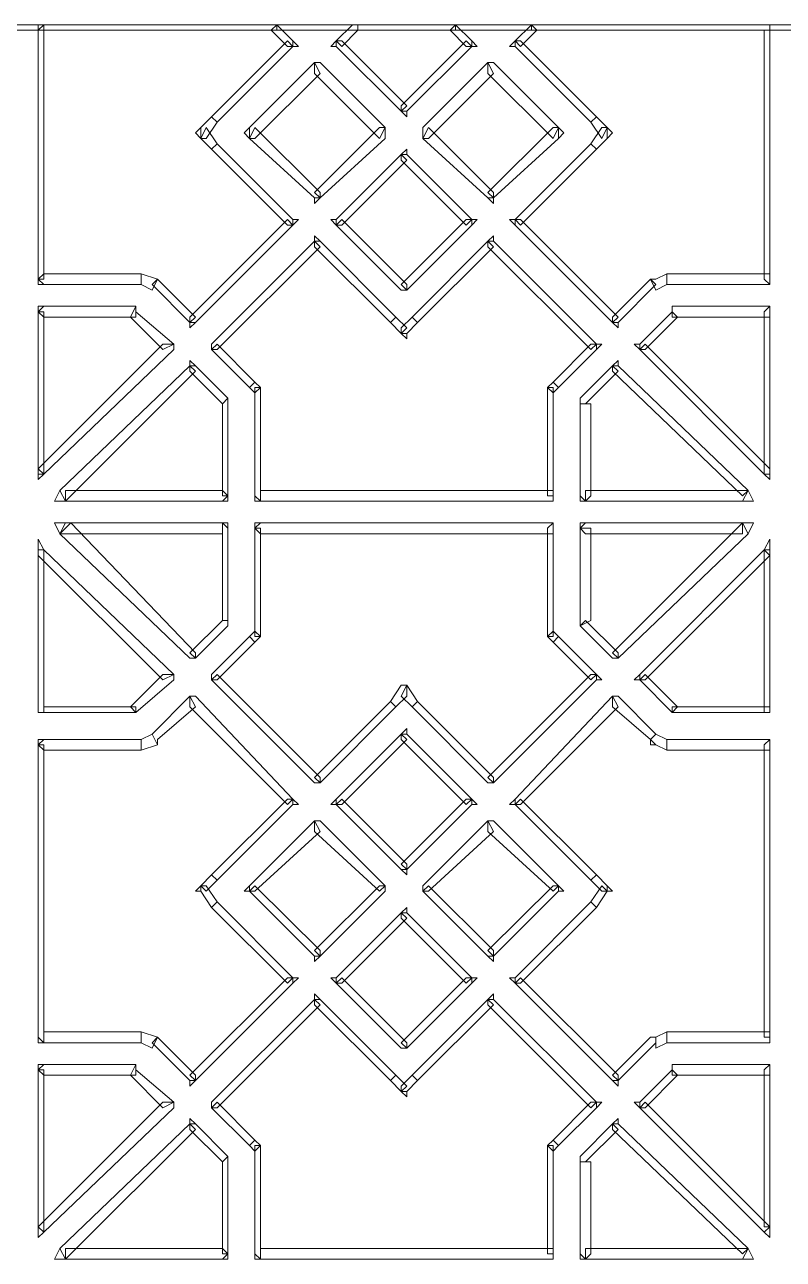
# Model space of a CAD drawing. Extents: x -66030 to 95157, y -13132 to 45879.
# Drawn here: x 78248 to 78795, y 40382 to 41272 of the extents above; entities that cross this region are included whole.
import ezdxf

# ---------------------------------------------------------------- set-up
doc = ezdxf.new("R2010")
doc.units = 0
doc.header["$LTSCALE"] = 100
doc.header["$MEASUREMENT"] = 0
doc.layers.get('0').update_dxf_attribs({"linetype": 'CONTINUOUS'})

msp = doc.modelspace()

# ---------------------------------------------------------------- linework, layer by layer
at = {"lineweight": 0}
for points in [[(77015.97, 41268.27), (77015.97, 41268.27), (81121.14, 41268.27), (81121.14, 41272.17), (77015.97, 41272.17), (77015.97, 41268.27), (77015.97, 41268.27), (77015.97, 41268.27), (77015.97, 41268.27)], [(81125.04, 41268.27), (81121.14, 41272.17), (77015.97, 41272.17), (77015.97, 41268.27), (81121.14, 41268.27), (81125.04, 41268.27), (81125.04, 41268.27), (81125.04, 41272.17), (81121.14, 41272.17)], [(78261.97, 41272.17), (78258.06, 41268.27), (78258.06, 41088.59), (78261.97, 41088.59), (78261.97, 41268.27), (78261.97, 41272.17), (78261.97, 41272.17), (78258.06, 41272.17), (78258.06, 41268.27)], [(78429.93, 41272.17), (78429.93, 41272.17), (78261.97, 41272.17), (78261.97, 41268.27), (78429.93, 41268.27), (78429.93, 41272.17), (78429.93, 41272.17), (78429.93, 41272.17), (78429.93, 41272.17)], [(78441.64, 41256.55), (78441.64, 41260.46), (78429.93, 41272.17), (78426.02, 41268.27), (78437.74, 41256.55), (78441.64, 41256.55), (78441.64, 41256.55), (78445.55, 41256.55), (78441.64, 41260.46)], [(78488.51, 41272.17), (78484.61, 41272.17), (78472.89, 41260.46), (78476.8, 41256.55), (78488.51, 41268.27), (78488.51, 41272.17), (78488.51, 41272.17), (78484.61, 41272.17), (78484.61, 41272.17)], [(78558.82, 41272.17), (78558.82, 41272.17), (78488.51, 41272.17), (78488.51, 41268.27), (78558.82, 41268.27), (78558.82, 41272.17), (78558.82, 41272.17), (78558.82, 41272.17), (78558.82, 41272.17)], [(78570.54, 41256.55), (78570.54, 41260.46), (78558.82, 41272.17), (78554.92, 41268.27), (78566.63, 41256.55), (78570.54, 41256.55), (78570.54, 41256.55), (78574.45, 41256.55), (78570.54, 41260.46)], [(78613.51, 41272.17), (78613.51, 41272.17), (78601.79, 41260.46), (78605.69, 41256.55), (78617.41, 41268.27), (78613.51, 41272.17), (78613.51, 41272.17), (78613.51, 41272.17), (78613.51, 41272.17)], [(78785.37, 41268.27), (78785.37, 41272.17), (78613.51, 41272.17), (78613.51, 41268.27), (78785.37, 41268.27), (78785.37, 41268.27), (78785.37, 41268.27), (78785.37, 41272.17), (78785.37, 41272.17)], [(78383.05, 41205.77), (78386.96, 41201.87), (78441.64, 41256.55), (78437.74, 41260.46), (78383.05, 41205.77), (78383.05, 41205.77), (78386.96, 41201.87), (78386.96, 41201.87), (78386.96, 41201.87)], [(78472.89, 41260.46), (78472.89, 41256.55), (78519.76, 41209.68), (78523.67, 41213.59), (78476.8, 41260.46), (78472.89, 41260.46), (78472.89, 41260.46), (78468.98, 41256.55), (78472.89, 41256.55)], [(78519.76, 41209.68), (78523.67, 41209.68), (78570.54, 41256.55), (78566.63, 41260.46), (78519.76, 41213.59), (78519.76, 41209.68), (78519.76, 41209.68), (78523.67, 41205.77), (78523.67, 41209.68)], [(78601.79, 41260.46), (78601.79, 41256.55), (78656.47, 41201.87), (78660.38, 41205.77), (78605.69, 41260.46), (78601.79, 41260.46), (78601.79, 41260.46), (78597.88, 41256.55), (78601.79, 41256.55)], [(78785.37, 41084.69), (78785.37, 41088.59), (78785.37, 41268.27), (78781.46, 41268.27), (78781.46, 41088.59), (78785.37, 41084.69), (78785.37, 41084.69), (78785.37, 41084.69), (78785.37, 41088.59)], [(78410.4, 41190.15), (78414.3, 41190.15), (78461.17, 41237.02), (78457.27, 41244.83), (78410.4, 41197.96), (78410.4, 41190.15), (78410.4, 41197.96), (78406.49, 41194.06), (78410.4, 41190.15)], [(78457.27, 41244.83), (78457.27, 41237.02), (78504.14, 41190.15), (78508.04, 41197.96), (78461.17, 41244.83), (78457.27, 41244.83), (78461.17, 41244.83), (78457.27, 41244.83), (78457.27, 41244.83)], [(78535.39, 41190.15), (78539.29, 41190.15), (78586.16, 41237.02), (78582.26, 41244.83), (78535.39, 41197.96), (78535.39, 41190.15), (78535.39, 41197.96), (78535.39, 41194.06), (78535.39, 41190.15)], [(78582.26, 41244.83), (78582.26, 41237.02), (78629.13, 41190.15), (78633.04, 41197.96), (78586.16, 41244.83), (78582.26, 41244.83), (78586.16, 41244.83), (78586.16, 41244.83), (78582.26, 41244.83)], [(78375.24, 41190.15), (78379.15, 41190.15), (78386.96, 41201.87), (78383.05, 41205.77), (78375.24, 41197.96), (78375.24, 41190.15), (78375.24, 41197.96), (78371.34, 41194.06), (78375.24, 41190.15)], [(78383.05, 41182.34), (78386.96, 41186.24), (78379.15, 41197.96), (78375.24, 41190.15), (78383.05, 41182.34), (78383.05, 41182.34), (78386.96, 41186.24), (78386.96, 41186.24), (78386.96, 41186.24)], [(78461.17, 41147.18), (78461.17, 41151.09), (78414.3, 41197.96), (78410.4, 41190.15), (78457.27, 41147.18), (78461.17, 41147.18), (78457.27, 41147.18), (78457.27, 41143.28), (78461.17, 41147.18)], [(78508.04, 41197.96), (78504.14, 41197.96), (78457.27, 41151.09), (78461.17, 41147.18), (78508.04, 41190.15), (78508.04, 41197.96), (78508.04, 41190.15), (78508.04, 41194.06), (78508.04, 41197.96)], [(78586.16, 41147.18), (78586.16, 41151.09), (78539.29, 41197.96), (78535.39, 41190.15), (78582.26, 41147.18), (78586.16, 41147.18), (78582.26, 41147.18), (78586.16, 41143.28), (78586.16, 41147.18)], [(78633.04, 41197.96), (78629.13, 41197.96), (78582.26, 41151.09), (78586.16, 41147.18), (78633.04, 41190.15), (78633.04, 41197.96), (78633.04, 41190.15), (78636.94, 41194.06), (78633.04, 41197.96)], [(78660.38, 41205.77), (78656.47, 41201.87), (78664.28, 41190.15), (78668.19, 41197.96), (78660.38, 41205.77), (78660.38, 41205.77), (78656.47, 41201.87), (78656.47, 41201.87), (78656.47, 41201.87)], [(78668.19, 41197.96), (78664.28, 41197.96), (78656.47, 41186.24), (78660.38, 41182.34), (78668.19, 41190.15), (78668.19, 41197.96), (78668.19, 41190.15), (78672.1, 41194.06), (78668.19, 41197.96)], [(78441.64, 41127.65), (78441.64, 41131.56), (78386.96, 41186.24), (78383.05, 41182.34), (78437.74, 41127.65), (78441.64, 41127.65), (78441.64, 41127.65), (78445.55, 41131.56), (78441.64, 41131.56)], [(78519.76, 41178.43), (78519.76, 41174.53), (78566.63, 41127.65), (78570.54, 41131.56), (78523.67, 41178.43), (78519.76, 41178.43), (78523.67, 41178.43), (78523.67, 41182.34), (78519.76, 41178.43)], [(78660.38, 41182.34), (78656.47, 41186.24), (78601.79, 41131.56), (78605.69, 41127.65), (78660.38, 41182.34), (78660.38, 41182.34), (78656.47, 41186.24), (78656.47, 41186.24), (78656.47, 41186.24)], [(78472.89, 41127.65), (78476.8, 41127.65), (78523.67, 41174.53), (78519.76, 41178.43), (78472.89, 41131.56), (78472.89, 41127.65), (78472.89, 41131.56), (78468.98, 41131.56), (78472.89, 41127.65)], [(78367.43, 41057.35), (78371.34, 41057.35), (78441.64, 41127.65), (78437.74, 41131.56), (78367.43, 41061.25), (78367.43, 41057.35), (78367.43, 41057.35), (78367.43, 41053.44), (78371.34, 41057.35)], [(78523.67, 41080.78), (78523.67, 41084.69), (78476.8, 41131.56), (78472.89, 41127.65), (78519.76, 41080.78), (78523.67, 41080.78), (78519.76, 41080.78), (78523.67, 41080.78), (78523.67, 41080.78)], [(78570.54, 41131.56), (78566.63, 41131.56), (78519.76, 41084.69), (78523.67, 41080.78), (78570.54, 41127.65), (78570.54, 41131.56), (78570.54, 41127.65), (78574.45, 41131.56), (78570.54, 41131.56)], [(78601.79, 41131.56), (78601.79, 41127.65), (78672.1, 41057.35), (78676, 41061.25), (78605.69, 41131.56), (78601.79, 41131.56), (78601.79, 41131.56), (78597.88, 41131.56), (78601.79, 41127.65)], [(78457.27, 41115.94), (78457.27, 41112.03), (78511.95, 41057.35), (78515.86, 41061.25), (78461.17, 41115.94), (78457.27, 41115.94), (78461.17, 41115.94), (78457.27, 41119.84), (78457.27, 41115.94)], [(78582.26, 41115.94), (78582.26, 41112.03), (78656.47, 41037.82), (78660.38, 41041.72), (78586.16, 41115.94), (78582.26, 41115.94), (78586.16, 41115.94), (78586.16, 41119.84), (78582.26, 41115.94)], [(78383.05, 41037.82), (78386.96, 41037.82), (78461.17, 41112.03), (78457.27, 41115.94), (78383.05, 41041.72), (78383.05, 41037.82), (78383.05, 41041.72), (78383.05, 41041.72), (78383.05, 41037.82)], [(78527.57, 41061.25), (78531.48, 41057.35), (78586.16, 41112.03), (78582.26, 41115.94), (78527.57, 41061.25), (78527.57, 41061.25), (78531.48, 41057.35), (78531.48, 41057.35), (78531.48, 41057.35)], [(78258.06, 41088.59), (78261.97, 41084.69), (78332.28, 41084.69), (78332.28, 41092.5), (78261.97, 41092.5), (78258.06, 41088.59), (78258.06, 41088.59), (78258.06, 41084.69), (78261.97, 41084.69)], [(78332.28, 41092.5), (78332.28, 41084.69), (78340.09, 41080.78), (78343.99, 41088.59), (78332.28, 41092.5), (78332.28, 41092.5), (78332.28, 41092.5), (78332.28, 41092.5), (78332.28, 41092.5)], [(78699.44, 41088.59), (78703.34, 41080.78), (78711.15, 41084.69), (78711.15, 41092.5), (78703.34, 41088.59), (78699.44, 41088.59), (78703.34, 41088.59), (78699.44, 41088.59), (78699.44, 41088.59)], [(78711.15, 41092.5), (78711.15, 41084.69), (78785.37, 41084.69), (78785.37, 41092.5), (78711.15, 41092.5), (78711.15, 41092.5), (78711.15, 41092.5), (78711.15, 41092.5), (78711.15, 41092.5)], [(78343.99, 41088.59), (78340.09, 41084.69), (78367.43, 41057.35), (78371.34, 41061.25), (78343.99, 41088.59), (78343.99, 41088.59), (78343.99, 41088.59), (78343.99, 41088.59), (78343.99, 41088.59)], [(78672.1, 41057.35), (78676, 41057.35), (78703.34, 41084.69), (78699.44, 41088.59), (78672.1, 41061.25), (78672.1, 41057.35), (78672.1, 41057.35), (78676, 41053.44), (78676, 41057.35)], [(78258.06, 41065.16), (78261.97, 41061.25), (78328.37, 41061.25), (78328.37, 41069.06), (78261.97, 41069.06), (78258.06, 41065.16), (78261.97, 41069.06), (78258.06, 41069.06), (78258.06, 41065.16)], [(78261.97, 40947.98), (78261.97, 40947.98), (78261.97, 41065.16), (78258.06, 41065.16), (78258.06, 40947.98), (78261.97, 40947.98), (78258.06, 40947.98), (78258.06, 40944.07), (78261.97, 40947.98)], [(78328.37, 41069.06), (78324.46, 41061.25), (78347.9, 41037.82), (78355.71, 41041.72), (78328.37, 41065.16), (78328.37, 41069.06), (78328.37, 41065.16), (78328.37, 41069.06), (78328.37, 41069.06)], [(78691.63, 41037.82), (78695.53, 41037.82), (78718.97, 41061.25), (78715.06, 41065.16), (78691.63, 41041.72), (78691.63, 41037.82), (78691.63, 41041.72), (78687.72, 41041.72), (78691.63, 41037.82)], [(78715.06, 41065.16), (78715.06, 41061.25), (78785.37, 41061.25), (78785.37, 41069.06), (78715.06, 41069.06), (78715.06, 41065.16), (78715.06, 41069.06), (78715.06, 41069.06), (78715.06, 41065.16)], [(78785.37, 41069.06), (78781.46, 41065.16), (78781.46, 40947.98), (78785.37, 40947.98), (78785.37, 41065.16), (78785.37, 41069.06), (78785.37, 41065.16), (78785.37, 41069.06), (78785.37, 41069.06)], [(78515.86, 41061.25), (78511.95, 41057.35), (78519.76, 41049.53), (78523.67, 41053.44), (78515.86, 41061.25), (78515.86, 41061.25), (78511.95, 41057.35), (78511.95, 41057.35), (78511.95, 41057.35)], [(78519.76, 41049.53), (78523.67, 41049.53), (78531.48, 41057.35), (78527.57, 41061.25), (78519.76, 41053.44), (78519.76, 41049.53), (78519.76, 41049.53), (78523.67, 41045.63), (78523.67, 41049.53)], [(78355.71, 41041.72), (78347.9, 41041.72), (78258.06, 40951.89), (78261.97, 40947.98), (78355.71, 41037.82), (78355.71, 41041.72), (78355.71, 41037.82), (78355.71, 41041.72), (78355.71, 41041.72)], [(78410.4, 41010.47), (78414.3, 41014.38), (78386.96, 41041.72), (78383.05, 41037.82), (78410.4, 41010.47), (78410.4, 41010.47), (78414.3, 41014.38), (78414.3, 41014.38), (78414.3, 41014.38)], [(78660.38, 41041.72), (78656.47, 41041.72), (78629.13, 41014.38), (78633.04, 41010.47), (78660.38, 41037.82), (78660.38, 41041.72), (78660.38, 41037.82), (78664.28, 41041.72), (78660.38, 41041.72)], [(78785.37, 40947.98), (78785.37, 40951.89), (78695.53, 41041.72), (78691.63, 41037.82), (78781.46, 40947.98), (78785.37, 40947.98), (78781.46, 40947.98), (78785.37, 40944.07), (78785.37, 40947.98)], [(78367.43, 41026.1), (78367.43, 41022.19), (78390.87, 40998.76), (78394.77, 41002.66), (78371.34, 41026.1), (78367.43, 41026.1), (78371.34, 41026.1), (78367.43, 41030), (78367.43, 41026.1)], [(78672.1, 41026.1), (78672.1, 41022.19), (78765.84, 40932.36), (78769.74, 40936.26), (78676, 41026.1), (78672.1, 41026.1), (78676, 41026.1), (78676, 41030), (78672.1, 41026.1)], [(78277.59, 40928.45), (78281.5, 40932.36), (78371.34, 41022.19), (78367.43, 41026.1), (78273.69, 40936.26), (78277.59, 40928.45), (78273.69, 40936.26), (78269.78, 40928.45), (78277.59, 40928.45)], [(78648.66, 40998.76), (78652.57, 40998.76), (78676, 41022.19), (78672.1, 41026.1), (78648.66, 41002.66), (78648.66, 40998.76), (78648.66, 41002.66), (78648.66, 41002.66), (78648.66, 40998.76)], [(78418.21, 41010.47), (78418.21, 41010.47), (78414.3, 41014.38), (78410.4, 41010.47), (78414.3, 41006.57), (78418.21, 41010.47), (78418.21, 41010.47), (78418.21, 41010.47), (78418.21, 41010.47)], [(78418.21, 40928.45), (78418.21, 40932.36), (78418.21, 41010.47), (78414.3, 41010.47), (78414.3, 40932.36), (78418.21, 40928.45), (78414.3, 40932.36), (78414.3, 40928.45), (78418.21, 40928.45)], [(78633.04, 41010.47), (78629.13, 41014.38), (78625.22, 41010.47), (78629.13, 41006.57), (78633.04, 41010.47), (78633.04, 41010.47), (78629.13, 41014.38), (78629.13, 41014.38), (78629.13, 41014.38)], [(78625.22, 41010.47), (78625.22, 41010.47), (78625.22, 40932.36), (78629.13, 40932.36), (78629.13, 41010.47), (78625.22, 41010.47), (78625.22, 41010.47), (78625.22, 41010.47), (78625.22, 41010.47)], [(78394.77, 41002.66), (78390.87, 40998.76), (78390.87, 40932.36), (78394.77, 40932.36), (78394.77, 40998.76), (78394.77, 41002.66), (78394.77, 40998.76), (78394.77, 41002.66), (78394.77, 41002.66)], [(78652.57, 40928.45), (78656.47, 40932.36), (78656.47, 40998.76), (78648.66, 40998.76), (78648.66, 40932.36), (78652.57, 40928.45), (78648.66, 40932.36), (78648.66, 40928.45), (78652.57, 40928.45)], [(78394.77, 40932.36), (78390.87, 40936.26), (78277.59, 40936.26), (78277.59, 40928.45), (78390.87, 40928.45), (78394.77, 40932.36), (78390.87, 40928.45), (78394.77, 40928.45), (78394.77, 40932.36)], [(78629.13, 40932.36), (78629.13, 40936.26), (78418.21, 40936.26), (78418.21, 40928.45), (78629.13, 40928.45), (78629.13, 40932.36), (78629.13, 40928.45), (78629.13, 40928.45), (78629.13, 40932.36)], [(78769.74, 40936.26), (78765.84, 40936.26), (78652.57, 40936.26), (78652.57, 40928.45), (78765.84, 40928.45), (78769.74, 40936.26), (78765.84, 40928.45), (78773.65, 40928.45), (78769.74, 40936.26)], [(78273.69, 40905.01), (78277.59, 40905.01), (78390.87, 40905.01), (78390.87, 40912.83), (78277.59, 40912.83), (78273.69, 40905.01), (78277.59, 40912.83), (78269.78, 40912.83), (78273.69, 40905.01)], [(78371.34, 40815.18), (78371.34, 40819.08), (78281.5, 40912.83), (78273.69, 40905.01), (78367.43, 40815.18), (78371.34, 40815.18), (78367.43, 40815.18), (78367.43, 40815.18), (78371.34, 40815.18)], [(78390.87, 40912.83), (78390.87, 40908.92), (78390.87, 40842.52), (78394.77, 40842.52), (78394.77, 40908.92), (78390.87, 40912.83), (78394.77, 40908.92), (78394.77, 40912.83), (78390.87, 40912.83)], [(78414.3, 40908.92), (78418.21, 40905.01), (78629.13, 40905.01), (78629.13, 40912.83), (78418.21, 40912.83), (78414.3, 40908.92), (78418.21, 40912.83), (78414.3, 40912.83), (78414.3, 40908.92)], [(78629.13, 40912.83), (78625.22, 40908.92), (78625.22, 40830.8), (78629.13, 40830.8), (78629.13, 40908.92), (78629.13, 40912.83), (78629.13, 40908.92), (78629.13, 40912.83), (78629.13, 40912.83)], [(78648.66, 40908.92), (78652.57, 40905.01), (78765.84, 40905.01), (78765.84, 40912.83), (78652.57, 40912.83), (78648.66, 40908.92), (78652.57, 40912.83), (78648.66, 40912.83), (78648.66, 40908.92)], [(78765.84, 40912.83), (78765.84, 40912.83), (78672.1, 40819.08), (78676, 40815.18), (78769.74, 40905.01), (78765.84, 40912.83), (78769.74, 40905.01), (78773.65, 40912.83), (78765.84, 40912.83)], [(78418.21, 40830.8), (78418.21, 40830.8), (78418.21, 40908.92), (78414.3, 40908.92), (78414.3, 40830.8), (78418.21, 40830.8), (78418.21, 40830.8), (78418.21, 40830.8), (78418.21, 40830.8)], [(78648.66, 40838.61), (78656.47, 40842.52), (78656.47, 40908.92), (78648.66, 40908.92), (78648.66, 40842.52), (78648.66, 40838.61), (78648.66, 40842.52), (78648.66, 40838.61), (78648.66, 40838.61)], [(78258.06, 40893.3), (78258.06, 40889.39), (78347.9, 40799.55), (78355.71, 40803.46), (78261.97, 40893.3), (78258.06, 40893.3), (78261.97, 40893.3), (78258.06, 40901.11), (78258.06, 40893.3)], [(78781.46, 40893.3), (78781.46, 40893.3), (78781.46, 40776.12), (78785.37, 40776.12), (78785.37, 40893.3), (78781.46, 40893.3), (78785.37, 40893.3), (78785.37, 40901.11), (78781.46, 40893.3)], [(78261.97, 40776.12), (78261.97, 40776.12), (78261.97, 40893.3), (78258.06, 40893.3), (78258.06, 40776.12), (78261.97, 40776.12), (78258.06, 40776.12), (78258.06, 40776.12), (78261.97, 40776.12)], [(78691.63, 40799.55), (78695.53, 40799.55), (78785.37, 40889.39), (78781.46, 40893.3), (78691.63, 40803.46), (78691.63, 40799.55), (78691.63, 40803.46), (78687.72, 40799.55), (78691.63, 40799.55)], [(78394.77, 40842.52), (78390.87, 40842.52), (78367.43, 40819.08), (78371.34, 40815.18), (78394.77, 40838.61), (78394.77, 40842.52), (78394.77, 40838.61), (78394.77, 40838.61), (78394.77, 40842.52)], [(78676, 40815.18), (78676, 40819.08), (78652.57, 40842.52), (78648.66, 40838.61), (78672.1, 40815.18), (78676, 40815.18), (78672.1, 40815.18), (78676, 40815.18), (78676, 40815.18)], [(78410.4, 40830.8), (78414.3, 40826.89), (78418.21, 40830.8), (78414.3, 40834.71), (78410.4, 40830.8), (78410.4, 40830.8), (78414.3, 40826.89), (78414.3, 40826.89), (78414.3, 40826.89)], [(78625.22, 40830.8), (78625.22, 40830.8), (78629.13, 40826.89), (78633.04, 40830.8), (78629.13, 40834.71), (78625.22, 40830.8), (78625.22, 40830.8), (78625.22, 40830.8), (78625.22, 40830.8)], [(78383.05, 40799.55), (78386.96, 40799.55), (78414.3, 40826.89), (78410.4, 40830.8), (78383.05, 40803.46), (78383.05, 40799.55), (78383.05, 40803.46), (78383.05, 40799.55), (78383.05, 40799.55)], [(78633.04, 40830.8), (78629.13, 40826.89), (78656.47, 40799.55), (78660.38, 40803.46), (78633.04, 40830.8), (78633.04, 40830.8), (78629.13, 40826.89), (78629.13, 40826.89), (78629.13, 40826.89)], [(78355.71, 40803.46), (78347.9, 40803.46), (78324.46, 40780.02), (78328.37, 40776.12), (78355.71, 40799.55), (78355.71, 40803.46), (78355.71, 40799.55), (78355.71, 40799.55), (78355.71, 40803.46)], [(78461.17, 40725.34), (78461.17, 40729.25), (78386.96, 40803.46), (78383.05, 40799.55), (78457.27, 40725.34), (78461.17, 40725.34), (78457.27, 40725.34), (78457.27, 40725.34), (78461.17, 40725.34)], [(78660.38, 40803.46), (78656.47, 40803.46), (78582.26, 40729.25), (78586.16, 40725.34), (78660.38, 40799.55), (78660.38, 40803.46), (78660.38, 40799.55), (78664.28, 40799.55), (78660.38, 40803.46)], [(78715.06, 40776.12), (78718.97, 40780.02), (78695.53, 40803.46), (78691.63, 40799.55), (78715.06, 40776.12), (78715.06, 40776.12), (78715.06, 40776.12), (78715.06, 40776.12), (78715.06, 40776.12)], [(78343.99, 40752.68), (78343.99, 40756.59), (78371.34, 40780.02), (78367.43, 40787.83), (78340.09, 40760.49), (78343.99, 40752.68), (78343.99, 40752.68), (78343.99, 40752.68), (78343.99, 40756.59)], [(78367.43, 40787.83), (78367.43, 40780.02), (78437.74, 40709.72), (78441.64, 40713.62), (78371.34, 40787.83), (78367.43, 40787.83), (78371.34, 40787.83), (78367.43, 40787.83), (78367.43, 40787.83)], [(78523.67, 40795.65), (78519.76, 40795.65), (78511.95, 40783.93), (78515.86, 40780.02), (78523.67, 40787.83), (78523.67, 40795.65), (78523.67, 40795.65), (78523.67, 40795.65), (78519.76, 40795.65)], [(78527.57, 40780.02), (78531.48, 40783.93), (78523.67, 40795.65), (78519.76, 40787.83), (78527.57, 40780.02), (78527.57, 40780.02), (78531.48, 40783.93), (78531.48, 40783.93), (78531.48, 40783.93)], [(78601.79, 40709.72), (78605.69, 40709.72), (78676, 40780.02), (78672.1, 40787.83), (78601.79, 40713.62), (78601.79, 40709.72), (78601.79, 40713.62), (78597.88, 40709.72), (78601.79, 40709.72)], [(78672.1, 40787.83), (78672.1, 40780.02), (78699.44, 40756.59), (78703.34, 40760.49), (78676, 40787.83), (78672.1, 40787.83), (78676, 40787.83), (78676, 40787.83), (78672.1, 40787.83)], [(78328.37, 40776.12), (78328.37, 40780.02), (78261.97, 40780.02), (78261.97, 40776.12), (78328.37, 40776.12), (78328.37, 40776.12), (78328.37, 40776.12), (78328.37, 40776.12), (78328.37, 40776.12)], [(78515.86, 40780.02), (78511.95, 40783.93), (78457.27, 40729.25), (78461.17, 40725.34), (78515.86, 40780.02), (78515.86, 40780.02), (78511.95, 40783.93), (78511.95, 40783.93), (78511.95, 40783.93)], [(78586.16, 40725.34), (78586.16, 40729.25), (78531.48, 40783.93), (78527.57, 40780.02), (78582.26, 40725.34), (78586.16, 40725.34), (78582.26, 40725.34), (78586.16, 40725.34), (78586.16, 40725.34)], [(78785.37, 40776.12), (78785.37, 40780.02), (78715.06, 40780.02), (78715.06, 40776.12), (78785.37, 40776.12), (78785.37, 40776.12), (78785.37, 40776.12), (78785.37, 40776.12), (78785.37, 40776.12)], [(78519.76, 40760.49), (78519.76, 40756.59), (78566.63, 40709.72), (78570.54, 40713.62), (78523.67, 40760.49), (78519.76, 40760.49), (78523.67, 40760.49), (78523.67, 40764.4), (78519.76, 40760.49)], [(78258.06, 40752.68), (78261.97, 40748.78), (78332.28, 40748.78), (78332.28, 40756.59), (78261.97, 40756.59), (78258.06, 40752.68), (78261.97, 40756.59), (78258.06, 40756.59), (78258.06, 40752.68)], [(78261.97, 40537.85), (78261.97, 40541.76), (78261.97, 40752.68), (78258.06, 40752.68), (78258.06, 40541.76), (78261.97, 40537.85), (78258.06, 40541.76), (78258.06, 40537.85), (78261.97, 40537.85)], [(78332.28, 40748.78), (78332.28, 40748.78), (78343.99, 40752.68), (78340.09, 40760.49), (78332.28, 40756.59), (78332.28, 40748.78), (78332.28, 40748.78), (78332.28, 40748.78), (78332.28, 40748.78)], [(78472.89, 40709.72), (78476.8, 40709.72), (78523.67, 40756.59), (78519.76, 40760.49), (78472.89, 40713.62), (78472.89, 40709.72), (78472.89, 40713.62), (78468.98, 40709.72), (78472.89, 40709.72)], [(78699.44, 40756.59), (78703.34, 40752.68), (78711.15, 40748.78), (78711.15, 40756.59), (78703.34, 40760.49), (78699.44, 40756.59), (78699.44, 40756.59), (78699.44, 40752.68), (78703.34, 40752.68)], [(78711.15, 40748.78), (78711.15, 40748.78), (78785.37, 40748.78), (78785.37, 40756.59), (78711.15, 40756.59), (78711.15, 40748.78), (78711.15, 40748.78), (78711.15, 40748.78), (78711.15, 40748.78)], [(78785.37, 40756.59), (78781.46, 40752.68), (78781.46, 40541.76), (78785.37, 40541.76), (78785.37, 40752.68), (78785.37, 40756.59), (78785.37, 40752.68), (78785.37, 40756.59), (78785.37, 40756.59)], [(78441.64, 40713.62), (78437.74, 40713.62), (78383.05, 40658.94), (78386.96, 40655.03), (78441.64, 40709.72), (78441.64, 40713.62), (78441.64, 40709.72), (78445.55, 40709.72), (78441.64, 40713.62)], [(78523.67, 40662.84), (78523.67, 40666.75), (78476.8, 40713.62), (78472.89, 40709.72), (78519.76, 40662.84), (78523.67, 40662.84), (78519.76, 40662.84), (78523.67, 40658.94), (78523.67, 40662.84)], [(78570.54, 40713.62), (78566.63, 40713.62), (78519.76, 40666.75), (78523.67, 40662.84), (78570.54, 40709.72), (78570.54, 40713.62), (78570.54, 40709.72), (78574.45, 40709.72), (78570.54, 40713.62)], [(78656.47, 40655.03), (78660.38, 40658.94), (78605.69, 40713.62), (78601.79, 40709.72), (78656.47, 40655.03), (78656.47, 40655.03), (78660.38, 40658.94), (78660.38, 40658.94), (78660.38, 40658.94)], [(78410.4, 40647.22), (78414.3, 40647.22), (78461.17, 40690.19), (78457.27, 40698), (78410.4, 40651.13), (78410.4, 40647.22), (78410.4, 40651.13), (78406.49, 40647.22), (78410.4, 40647.22)], [(78457.27, 40698), (78457.27, 40690.19), (78504.14, 40647.22), (78508.04, 40651.13), (78461.17, 40698), (78457.27, 40698), (78461.17, 40698), (78457.27, 40698), (78457.27, 40698)], [(78535.39, 40647.22), (78539.29, 40647.22), (78586.16, 40690.19), (78582.26, 40698), (78535.39, 40651.13), (78535.39, 40647.22), (78535.39, 40651.13), (78535.39, 40647.22), (78535.39, 40647.22)], [(78582.26, 40698), (78582.26, 40690.19), (78629.13, 40647.22), (78633.04, 40651.13), (78586.16, 40698), (78582.26, 40698), (78586.16, 40698), (78586.16, 40698), (78582.26, 40698)], [(78386.96, 40655.03), (78383.05, 40658.94), (78375.24, 40651.13), (78379.15, 40647.22), (78386.96, 40655.03), (78386.96, 40655.03), (78383.05, 40658.94), (78383.05, 40658.94), (78383.05, 40658.94)], [(78668.19, 40647.22), (78668.19, 40651.13), (78660.38, 40658.94), (78656.47, 40655.03), (78664.28, 40647.22), (78668.19, 40647.22), (78668.19, 40647.22), (78672.1, 40647.22), (78668.19, 40651.13)], [(78375.24, 40651.13), (78375.24, 40647.22), (78383.05, 40635.5), (78386.96, 40639.41), (78379.15, 40651.13), (78375.24, 40651.13), (78375.24, 40651.13), (78371.34, 40647.22), (78375.24, 40647.22)], [(78461.17, 40600.35), (78461.17, 40604.25), (78414.3, 40651.13), (78410.4, 40647.22), (78457.27, 40600.35), (78461.17, 40600.35), (78457.27, 40600.35), (78457.27, 40596.44), (78461.17, 40600.35)], [(78508.04, 40651.13), (78504.14, 40651.13), (78457.27, 40604.25), (78461.17, 40600.35), (78508.04, 40647.22), (78508.04, 40651.13), (78508.04, 40647.22), (78508.04, 40647.22), (78508.04, 40651.13)], [(78586.16, 40600.35), (78586.16, 40604.25), (78539.29, 40651.13), (78535.39, 40647.22), (78582.26, 40600.35), (78586.16, 40600.35), (78582.26, 40600.35), (78586.16, 40596.44), (78586.16, 40600.35)], [(78633.04, 40651.13), (78629.13, 40651.13), (78582.26, 40604.25), (78586.16, 40600.35), (78633.04, 40647.22), (78633.04, 40651.13), (78633.04, 40647.22), (78636.94, 40647.22), (78633.04, 40651.13)], [(78656.47, 40639.41), (78660.38, 40635.5), (78668.19, 40647.22), (78664.28, 40651.13), (78656.47, 40639.41), (78656.47, 40639.41), (78660.38, 40635.5), (78660.38, 40635.5), (78660.38, 40635.5)], [(78386.96, 40639.41), (78383.05, 40635.5), (78437.74, 40580.82), (78441.64, 40584.72), (78386.96, 40639.41), (78386.96, 40639.41), (78383.05, 40635.5), (78383.05, 40635.5), (78383.05, 40635.5)], [(78601.79, 40580.82), (78605.69, 40580.82), (78660.38, 40635.5), (78656.47, 40639.41), (78601.79, 40584.72), (78601.79, 40580.82), (78601.79, 40584.72), (78597.88, 40584.72), (78601.79, 40580.82)], [(78472.89, 40580.82), (78476.8, 40580.82), (78523.67, 40627.69), (78519.76, 40631.6), (78472.89, 40584.72), (78472.89, 40580.82), (78472.89, 40584.72), (78468.98, 40584.72), (78472.89, 40580.82)], [(78519.76, 40631.6), (78519.76, 40627.69), (78566.63, 40580.82), (78570.54, 40584.72), (78523.67, 40631.6), (78519.76, 40631.6), (78523.67, 40631.6), (78523.67, 40635.5), (78519.76, 40631.6)], [(78441.64, 40584.72), (78437.74, 40584.72), (78367.43, 40514.42), (78371.34, 40510.51), (78441.64, 40580.82), (78441.64, 40584.72), (78441.64, 40580.82), (78445.55, 40584.72), (78441.64, 40584.72)], [(78523.67, 40533.95), (78523.67, 40537.85), (78476.8, 40584.72), (78472.89, 40580.82), (78519.76, 40533.95), (78523.67, 40533.95), (78519.76, 40533.95), (78523.67, 40533.95), (78523.67, 40533.95)], [(78570.54, 40584.72), (78566.63, 40584.72), (78519.76, 40537.85), (78523.67, 40533.95), (78570.54, 40580.82), (78570.54, 40584.72), (78570.54, 40580.82), (78574.45, 40584.72), (78570.54, 40584.72)], [(78676, 40510.51), (78676, 40514.42), (78605.69, 40584.72), (78601.79, 40580.82), (78672.1, 40510.51), (78676, 40510.51), (78672.1, 40510.51), (78676, 40506.61), (78676, 40510.51)], [(78383.05, 40490.98), (78386.96, 40490.98), (78461.17, 40565.19), (78457.27, 40569.1), (78383.05, 40494.89), (78383.05, 40490.98), (78383.05, 40494.89), (78383.05, 40494.89), (78383.05, 40490.98)], [(78457.27, 40569.1), (78457.27, 40565.19), (78511.95, 40510.51), (78515.86, 40514.42), (78461.17, 40569.1), (78457.27, 40569.1), (78461.17, 40569.1), (78457.27, 40573.01), (78457.27, 40569.1)], [(78527.57, 40514.42), (78531.48, 40510.51), (78586.16, 40565.19), (78582.26, 40569.1), (78527.57, 40514.42), (78527.57, 40514.42), (78531.48, 40510.51), (78531.48, 40510.51), (78531.48, 40510.51)], [(78582.26, 40569.1), (78582.26, 40565.19), (78656.47, 40490.98), (78660.38, 40494.89), (78586.16, 40569.1), (78582.26, 40569.1), (78586.16, 40569.1), (78586.16, 40573.01), (78582.26, 40569.1)], [(78332.28, 40545.66), (78332.28, 40545.66), (78261.97, 40545.66), (78261.97, 40537.85), (78332.28, 40537.85), (78332.28, 40545.66), (78332.28, 40545.66), (78332.28, 40545.66), (78332.28, 40545.66)], [(78343.99, 40541.76), (78343.99, 40541.76), (78332.28, 40545.66), (78332.28, 40537.85), (78340.09, 40533.95), (78343.99, 40541.76), (78343.99, 40541.76), (78343.99, 40541.76), (78343.99, 40541.76)], [(78371.34, 40510.51), (78371.34, 40514.42), (78343.99, 40541.76), (78340.09, 40537.85), (78367.43, 40510.51), (78371.34, 40510.51), (78367.43, 40510.51), (78367.43, 40506.61), (78371.34, 40510.51)], [(78703.34, 40541.76), (78699.44, 40541.76), (78672.1, 40514.42), (78676, 40510.51), (78703.34, 40537.85), (78703.34, 40541.76), (78703.34, 40541.76), (78699.44, 40541.76), (78699.44, 40541.76)], [(78711.15, 40545.66), (78711.15, 40545.66), (78703.34, 40541.76), (78703.34, 40533.95), (78711.15, 40537.85), (78711.15, 40545.66), (78711.15, 40545.66), (78711.15, 40545.66), (78711.15, 40545.66)], [(78785.37, 40541.76), (78785.37, 40545.66), (78711.15, 40545.66), (78711.15, 40537.85), (78785.37, 40537.85), (78785.37, 40541.76), (78785.37, 40537.85), (78785.37, 40537.85), (78785.37, 40541.76)], [(78258.06, 40518.32), (78261.97, 40514.42), (78328.37, 40514.42), (78328.37, 40522.23), (78261.97, 40522.23), (78258.06, 40518.32), (78261.97, 40522.23), (78258.06, 40522.23), (78258.06, 40518.32)], [(78328.37, 40522.23), (78324.46, 40514.42), (78347.9, 40490.98), (78355.71, 40494.89), (78328.37, 40518.32), (78328.37, 40522.23), (78328.37, 40518.32), (78328.37, 40522.23), (78328.37, 40522.23)], [(78715.06, 40518.32), (78715.06, 40514.42), (78785.37, 40514.42), (78785.37, 40522.23), (78715.06, 40522.23), (78715.06, 40518.32), (78715.06, 40522.23), (78715.06, 40522.23), (78715.06, 40518.32)], [(78785.37, 40522.23), (78781.46, 40518.32), (78781.46, 40405.05), (78785.37, 40405.05), (78785.37, 40518.32), (78785.37, 40522.23), (78785.37, 40518.32), (78785.37, 40522.23), (78785.37, 40522.23)], [(78261.97, 40401.14), (78261.97, 40405.05), (78261.97, 40518.32), (78258.06, 40518.32), (78258.06, 40405.05), (78261.97, 40401.14), (78258.06, 40405.05), (78258.06, 40397.24), (78261.97, 40401.14)], [(78515.86, 40514.42), (78511.95, 40510.51), (78519.76, 40502.7), (78523.67, 40506.61), (78515.86, 40514.42), (78515.86, 40514.42), (78511.95, 40510.51), (78511.95, 40510.51), (78511.95, 40510.51)], [(78519.76, 40502.7), (78523.67, 40502.7), (78531.48, 40510.51), (78527.57, 40514.42), (78519.76, 40506.61), (78519.76, 40502.7), (78519.76, 40502.7), (78523.67, 40498.79), (78523.67, 40502.7)], [(78691.63, 40490.98), (78695.53, 40490.98), (78718.97, 40514.42), (78715.06, 40518.32), (78691.63, 40494.89), (78691.63, 40490.98), (78691.63, 40494.89), (78687.72, 40494.89), (78691.63, 40490.98)], [(78355.71, 40494.89), (78347.9, 40494.89), (78258.06, 40405.05), (78261.97, 40401.14), (78355.71, 40490.98), (78355.71, 40494.89), (78355.71, 40490.98), (78355.71, 40494.89), (78355.71, 40494.89)], [(78410.4, 40463.64), (78414.3, 40467.55), (78386.96, 40494.89), (78383.05, 40490.98), (78410.4, 40463.64), (78410.4, 40463.64), (78414.3, 40467.55), (78414.3, 40467.55), (78414.3, 40467.55)], [(78660.38, 40494.89), (78656.47, 40494.89), (78629.13, 40467.55), (78633.04, 40463.64), (78660.38, 40490.98), (78660.38, 40494.89), (78660.38, 40490.98), (78664.28, 40494.89), (78660.38, 40494.89)], [(78785.37, 40405.05), (78785.37, 40405.05), (78695.53, 40494.89), (78691.63, 40490.98), (78781.46, 40401.14), (78785.37, 40405.05), (78781.46, 40401.14), (78785.37, 40397.24), (78785.37, 40405.05)], [(78277.59, 40381.61), (78281.5, 40385.52), (78371.34, 40475.36), (78367.43, 40479.26), (78273.69, 40389.43), (78277.59, 40381.61), (78273.69, 40389.43), (78269.78, 40381.61), (78277.59, 40381.61)], [(78367.43, 40479.26), (78367.43, 40475.36), (78390.87, 40451.92), (78394.77, 40455.83), (78371.34, 40479.26), (78367.43, 40479.26), (78371.34, 40479.26), (78367.43, 40483.17), (78367.43, 40479.26)], [(78648.66, 40451.92), (78652.57, 40451.92), (78676, 40475.36), (78672.1, 40479.26), (78648.66, 40455.83), (78648.66, 40451.92), (78648.66, 40455.83), (78648.66, 40455.83), (78648.66, 40451.92)], [(78672.1, 40479.26), (78672.1, 40475.36), (78765.84, 40385.52), (78769.74, 40389.43), (78676, 40479.26), (78672.1, 40479.26), (78676, 40479.26), (78676, 40483.17), (78672.1, 40479.26)], [(78418.21, 40463.64), (78418.21, 40463.64), (78414.3, 40467.55), (78410.4, 40463.64), (78414.3, 40459.73), (78418.21, 40463.64), (78418.21, 40463.64), (78418.21, 40463.64), (78418.21, 40463.64)], [(78633.04, 40463.64), (78629.13, 40467.55), (78625.22, 40463.64), (78629.13, 40459.73), (78633.04, 40463.64), (78633.04, 40463.64), (78629.13, 40467.55), (78629.13, 40467.55), (78629.13, 40467.55)], [(78418.21, 40381.61), (78418.21, 40385.52), (78418.21, 40463.64), (78414.3, 40463.64), (78414.3, 40385.52), (78418.21, 40381.61), (78414.3, 40385.52), (78414.3, 40381.61), (78418.21, 40381.61)], [(78625.22, 40463.64), (78625.22, 40463.64), (78625.22, 40385.52), (78629.13, 40385.52), (78629.13, 40463.64), (78625.22, 40463.64), (78625.22, 40463.64), (78625.22, 40463.64), (78625.22, 40463.64)], [(78394.77, 40455.83), (78390.87, 40451.92), (78390.87, 40385.52), (78394.77, 40385.52), (78394.77, 40451.92), (78394.77, 40455.83), (78394.77, 40451.92), (78394.77, 40455.83), (78394.77, 40455.83)], [(78652.57, 40381.61), (78656.47, 40385.52), (78656.47, 40451.92), (78648.66, 40451.92), (78648.66, 40385.52), (78652.57, 40381.61), (78648.66, 40385.52), (78648.66, 40381.61), (78652.57, 40381.61)], [(78394.77, 40385.52), (78390.87, 40389.43), (78277.59, 40389.43), (78277.59, 40381.61), (78390.87, 40381.61), (78394.77, 40385.52), (78390.87, 40381.61), (78394.77, 40381.61), (78394.77, 40385.52)], [(78629.13, 40385.52), (78629.13, 40389.43), (78418.21, 40389.43), (78418.21, 40381.61), (78629.13, 40381.61), (78629.13, 40385.52), (78629.13, 40381.61), (78629.13, 40381.61), (78629.13, 40385.52)], [(78769.74, 40389.43), (78765.84, 40389.43), (78652.57, 40389.43), (78652.57, 40381.61), (78765.84, 40381.61), (78769.74, 40389.43), (78765.84, 40381.61), (78773.65, 40381.61), (78769.74, 40389.43)]]:
    msp.add_lwpolyline(points, close=True, dxfattribs=at)

doc.saveas('drawing.dxf')
